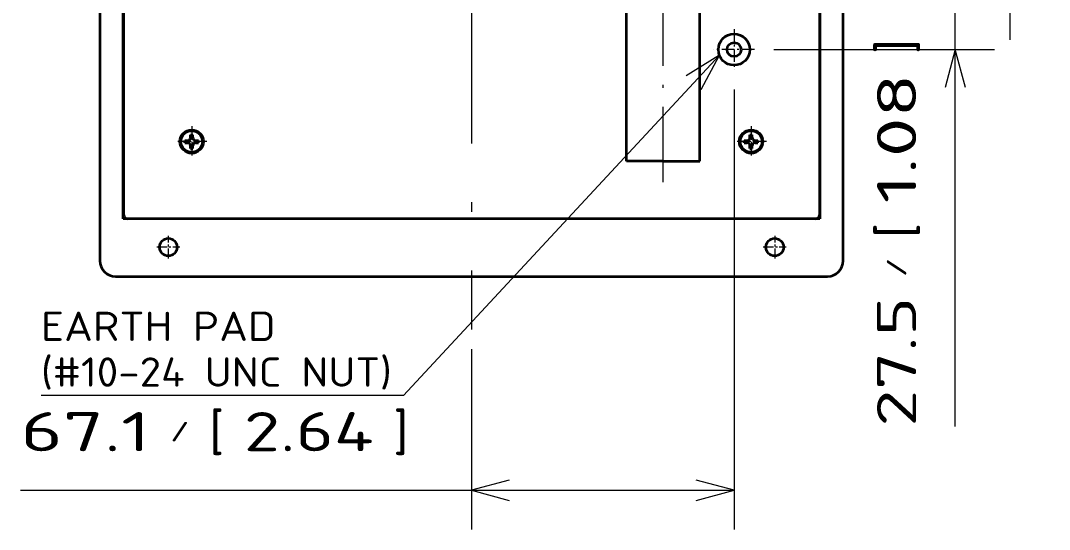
# Model space of a CAD drawing. Extents: x 23 to 417, y 3 to 294.
# Drawn here: x 197.9 to 250.5, y 67.8 to 93.8 of the extents above; entities that cross this region are included whole.
import ezdxf
from ezdxf.enums import TextEntityAlignment as Align

# ---------------------------------------------------------------- set-up
doc = ezdxf.new("R2010")
doc.units = 0
doc.linetypes.add('DASHDOT', pattern=[18.5, 12, -3, 0.5, -3])
doc.layers.get('0').update_dxf_attribs({"lineweight": 13})
doc.styles.get("Standard").update_dxf_attribs({"font": 'isocp.shx'})
doc.dimstyles.get("Standard").update_dxf_attribs({"dimtxt": 2.5, "dimasz": 2.5, "dimexe": 1.25, "dimexo": 0.625, "dimtad": 1, "dimtxsty": 'Standard', "dimcen": 2.5, "dimadec": 0, "dimazin": 0, "dimtfac": 1, "dimtmove": 0, "dimatfit": 0, "dimfxl": 0, "dimarcsym": 0})

# ---------------------------------------------------------------- blocks, each defined once
blk = doc.blocks.new('*D773')
at = {"color": 30, "lineweight": 13, "transparency": 16777216}
for p, q in [((234.357, 90.272), (234.357, 67.776)), ((197.885, 69.776), (234.357, 69.776))]:
    blk.add_line(p, q, dxfattribs=at)
at = {"color": 30, "lineweight": 13, "ltscale": 0.230615, "transparency": 16777216}
blk.add_line((220.937, 77.001), (220.937, 67.776), dxfattribs=at)
at = {"color": 30, "lineweight": 13, "transparency": 16777216}
for points in [[(222.869, 70.294), (220.937, 69.776), (222.869, 69.259)], [(232.425, 69.259), (234.357, 69.776), (232.425, 70.294)]]:
    blk.add_lwpolyline(points, dxfattribs=at)
for s, height, width, p, p2 in [('67.1', 2, 1.619007, (197.885, 71.776), (204.523, 71.776)), ('[', 2, 1.552525, (207.523, 71.776), (208.299, 71.776)), ('2.64', 2, 1.412325, (209.299, 71.776), (215.937, 71.776)), (']', 2, 1.552524, (216.937, 71.776), (217.713, 71.776)), ('/', 1, 1.818182, (205.523, 72.276), (206.523, 72.276))]:
    blk.add_text(s, height=height, dxfattribs=dict(at, width=width)).set_placement(p, p2, align=Align.FIT)
blk = doc.blocks.new('*D774')
at = {"color": 30, "lineweight": 13, "transparency": 16777216}
blk.add_line((245.666, 73.034), (245.666, 102.812), dxfattribs=at)
at = {"color": 30, "lineweight": 13, "ltscale": 0.053139, "transparency": 16777216}
blk.add_line((245.541, 97.812), (247.666, 97.812), dxfattribs=at)
at = {"color": 30, "lineweight": 13, "ltscale": 0.281729, "transparency": 16777216}
blk.add_line((236.397, 92.312), (247.666, 92.312), dxfattribs=at)
at = {"color": 30, "lineweight": 13, "transparency": 16777216}
for points in [[(245.149, 99.744), (245.666, 97.812), (246.184, 99.744)], [(246.184, 90.38), (245.666, 92.312), (245.149, 90.38)]]:
    blk.add_lwpolyline(points, dxfattribs=at)
for s, height, width, p, p2 in [(']', 2, 1.552524, (243.666, 92.086), (243.666, 92.862)), ('1.08', 2, 1.619006, (243.666, 84.448), (243.666, 91.086)), ('[', 2, 1.552521, (243.666, 82.672), (243.666, 83.448)), ('/', 1, 1.818182, (243.166, 80.672), (243.166, 81.672)), ('27.5', 2, 1.44843, (243.666, 73.034), (243.666, 79.672))]:
    blk.add_text(s, height=height, rotation=90, dxfattribs=dict(at, width=width)).set_placement(p, p2, align=Align.FIT)
blk = doc.blocks.new('*D776')
at = {"color": 230, "lineweight": 13, "transparency": 16777216}
blk.add_line((248.48, 92.812), (248.48, 124.927), dxfattribs=at)
at = {"color": 230, "lineweight": 13, "ltscale": 0.334159, "transparency": 16777216}
blk.add_line((237.114, 104.512), (250.48, 104.512), dxfattribs=at)
at = {"color": 230, "lineweight": 13, "ltscale": 0.123487, "transparency": 16777216}
blk.add_line((245.541, 97.812), (250.48, 97.812), dxfattribs=at)
at = {"color": 230, "lineweight": 13, "transparency": 16777216}
for points in [[(247.962, 106.444), (248.48, 104.512), (248.998, 106.444)], [(248.998, 95.88), (248.48, 97.812), (247.962, 95.88)]]:
    blk.add_lwpolyline(points, dxfattribs=at)
for s, height, width, p, p2 in [(']', 2, 1.552521, (246.48, 124.151), (246.48, 124.927)), ('1.32', 2, 1.572925, (246.48, 116.513), (246.48, 123.151)), ('[', 2, 1.552527, (246.48, 114.737), (246.48, 115.513)), ('/', 1, 1.818182, (245.98, 112.737), (245.98, 113.737)), ('33.5', 2, 1.44843, (246.48, 105.099), (246.48, 111.737))]:
    blk.add_text(s, height=height, rotation=90, dxfattribs=dict(at, width=width)).set_placement(p, p2, align=Align.FIT)
blk = doc.blocks.new('BLOCK4738')
at = {"color": 7, "lineweight": 13}
for points in [[(63.37, -36.38), (-17.34, -123.41), (-110, -123.41)], [(58.7, -45.22), (63.37, -36.38), (54.9, -41.7)]]:
    blk.add_lwpolyline(points, dxfattribs=at)
for s, p, p2 in [('EARTH PAD', (-110, -109.49), (-50.04, -109.49)), ('(#10-24 UNC NUT)', (-110, -121.19), (-20.34, -121.19))]:
    blk.add_text(s, height=7.5, dxfattribs=at).set_placement(p, p2, align=Align.FIT)
blk = doc.blocks.new('BLOCK4741')
at = {"color": 7, "linetype": 'DASHDOT', "lineweight": 13, "ltscale": 0.14625}
for p, q in [((-77.47, -82.57), (-77.47, -88.42)), ((-74.55, -85.5), (-80.4, -85.5))]:
    blk.add_line(p, q, dxfattribs=at)
blk = doc.blocks.new('BLOCK4742')
at = {"color": 7, "linetype": 'DASHDOT', "lineweight": 13, "ltscale": 0.14625}
for p, q in [((77.53, -82.57), (77.53, -88.42)), ((80.45, -85.5), (74.6, -85.5))]:
    blk.add_line(p, q, dxfattribs=at)
blk = doc.blocks.new('BLOCK4748')
at = {"color": 7, "linetype": 'DASHDOT', "lineweight": 13, "ltscale": 0.26}
for p, q in [((67.13, -29.8), (67.13, -40.2)), ((72.33, -35), (61.93, -35))]:
    blk.add_line(p, q, dxfattribs=at)
blk = doc.blocks.new('BLOCK4755')
at = {"color": 7, "linetype": 'DASHDOT', "lineweight": 13, "ltscale": 0.195}
for p, q in [((-71.5, -54.6), (-71.5, -62.4)), ((-67.6, -58.5), (-75.4, -58.5))]:
    blk.add_line(p, q, dxfattribs=at)
blk = doc.blocks.new('BLOCK4757')
at = {"color": 7, "linetype": 'DASHDOT', "lineweight": 13, "ltscale": 0.195}
for p, q in [((71.5, -54.6), (71.5, -62.4)), ((75.4, -58.5), (67.6, -58.5))]:
    blk.add_line(p, q, dxfattribs=at)
blk = doc.blocks.new('BLOCK4760')
at = {"color": 7, "lineweight": 35}
for p, q in [((-94.97, 74), (-94.97, -89)), ((95.03, -89), (95.03, 74)), ((-88.97, -78.3), (-88.97, 61.7)), ((-88.87, -77.3), (-88.87, 61.6)), ((88.93, 61.6), (88.93, -77.3)), ((89.03, 61.7), (89.03, -78.3)), ((39.6, -63.51), (39.6, -21.51)), ((58.39, -63.51), (58.39, -21.51)), ((87.93, -78.3), (-87.87, -78.3)), ((-90.97, -93), (91.03, -93))]:
    blk.add_line(p, q, dxfattribs=at)
at = {"color": 7, "lineweight": 35, "ltscale": 0.01875}
for p, q in [((-71.8, -57.5), (-71.8, -56.75)), ((-71.2, -57.5), (-71.2, -56.75)), ((71.2, -57.5), (71.2, -56.75)), ((71.8, -57.5), (71.8, -56.75)), ((-73.25, -58.2), (-72.5, -58.2)), ((-73.25, -58.8), (-72.5, -58.8)), ((-71.8, -60.25), (-71.8, -59.5)), ((-71.2, -60.25), (-71.2, -59.5)), ((-70.5, -58.2), (-69.75, -58.2)), ((-70.5, -58.8), (-69.75, -58.8)), ((69.75, -58.2), (70.5, -58.2)), ((69.75, -58.8), (70.5, -58.8)), ((71.2, -60.25), (71.2, -59.5)), ((71.8, -60.25), (71.8, -59.5)), ((72.5, -58.2), (73.25, -58.2)), ((72.5, -58.8), (73.25, -58.8))]:
    blk.add_line(p, q, dxfattribs=at)
at = {"color": 7, "lineweight": 35, "ltscale": 0.014999}
for p, q in [((-71.8, -56.75), (-71.2, -56.75)), ((71.2, -56.75), (71.8, -56.75)), ((-73.25, -58.8), (-73.25, -58.2)), ((-71.8, -60.25), (-71.2, -60.25)), ((-69.75, -58.8), (-69.75, -58.2)), ((69.75, -58.8), (69.75, -58.2)), ((71.2, -60.25), (71.8, -60.25)), ((73.25, -58.8), (73.25, -58.2))]:
    blk.add_line(p, q, dxfattribs=at)
at = {"color": 7, "lineweight": 35, "ltscale": 0.110957}
blk.add_line((-88.97, -67.89), (-88.97, -63.45), dxfattribs=at)
at = {"color": 7, "lineweight": 35, "ltscale": 0.234875}
blk.add_line((49, -63.51), (39.6, -63.51), dxfattribs=at)
at = {"color": 7, "lineweight": 35, "ltscale": 0.231623}
blk.add_line((49, -63.51), (58.26, -63.51), dxfattribs=at)
at = {"color": 7, "lineweight": 35, "ltscale": 0.003252}
blk.add_line((58.26, -63.51), (58.39, -63.51), dxfattribs=at)
at = {"color": 7, "lineweight": 35, "ltscale": 0.039043}
for p, q in [((-88.97, -69.45), (-88.97, -67.89)), ((-88.97, -71.45), (-88.97, -69.89))]:
    blk.add_line(p, q, dxfattribs=at)
at = {"color": 7, "lineweight": 35, "ltscale": 0.010958}
blk.add_line((-88.97, -69.89), (-88.97, -69.45), dxfattribs=at)
at = {"color": 7, "lineweight": 35, "ltscale": 0.025}
for p, q in [((-87.97, -78.3), (-88.97, -78.3)), ((89.03, -78.3), (88.03, -78.3))]:
    blk.add_line(p, q, dxfattribs=at)
at = {"color": 7, "lineweight": 35, "ltscale": 0.378687}
blk.add_line((-72.53, -78.3), (-87.67, -78.3), dxfattribs=at)
at = {"color": 7, "lineweight": 35, "ltscale": 0.381313}
blk.add_line((87.73, -78.3), (72.47, -78.3), dxfattribs=at)
at = {"color": 7, "lineweight": 35}
for centre, radius in [((67.13, -35), 4), ((67.13, -35), 1.8), ((-71.5, -58.5), 3), ((-71.5, -58.5), 2.95), ((-71.5, -58.5), 2.75), ((71.5, -58.5), 3), ((71.5, -58.5), 2.95), ((71.5, -58.5), 2.75), ((-77.47, -85.5), 2.25), ((77.53, -85.5), 2.25)]:
    blk.add_circle(centre, radius, dxfattribs=at)
for centre, radius, start, end in [((-72.5, -57.5), 0.7, 270, 360), ((-70.5, -57.5), 0.7, 180, 270), ((70.5, -57.5), 0.7, 270, 360), ((72.5, -57.5), 0.7, 180, 270), ((-72.5, -59.5), 0.7, 360, 90), ((-70.5, -59.5), 0.7, 90, 180), ((70.5, -59.5), 0.7, 360, 90), ((72.5, -59.5), 0.7, 90, 180), ((-87.87, -77.3), 1, 180, 270), ((87.93, -77.3), 1, 270, 360), ((-90.97, -89), 4, 180, 270), ((91.03, -89), 4, 270, 360)]:
    blk.add_arc(centre, radius, start, end, dxfattribs=at)

msp = doc.modelspace()

# ---------------------------------------------------------------- linework, layer by layer
at = {"color": 7, "linetype": 'DASHDOT', "lineweight": 13}
msp.add_line((220.937, 118.0118), (220.937, 78.0008), dxfattribs=at)
at = {"color": 7, "linetype": 'DASHDOT', "lineweight": 13, "ltscale": 0.321}
msp.add_line((230.7318, 85.5398), (230.7318, 98.3798), dxfattribs=at)

# ---------------------------------------------------------------- block references
at = {"lineweight": 0, "xscale": 0.2, "yscale": 0.2, "zscale": 0.2}
for name in ['BLOCK4760', 'BLOCK4748', 'BLOCK4738', 'BLOCK4755', 'BLOCK4757', 'BLOCK4741', 'BLOCK4742']:
    msp.add_blockref(name, (220.9318, 99.3118), dxfattribs=at)

# ---------------------------------------------------------------- dimensions: what is measured, and where the dimension line sits
at = {"color": 0, "lineweight": 0}
for base, p1, p2, angle, picture, middle in [((248.4801, 97.8119), (236.1138, 104.5118), (244.5406, 97.8119), 269.99857, '*D776', (248.4801, 115.0131)), ((245.6662, 97.8119), (235.397, 92.3118), (244.5406, 97.8119), 89.99952, '*D774', (245.6662, 82.9482)), ((220.937, 69.7762), (234.357, 91.2718), (220.937, 78.0008), 179.99905, '*D773', (207.7991, 69.7762))]:
    dim = msp.add_linear_dim(base=base, p1=p1, p2=p2, angle=angle, dimstyle='Standard', override={"dimlfac": 5}, dxfattribs=at)
    dim.commit()
    dim.dimension.update_dxf_attribs({"geometry": picture, "text_midpoint": middle, "dimtype": 160})

doc.saveas('drawing.dxf')
